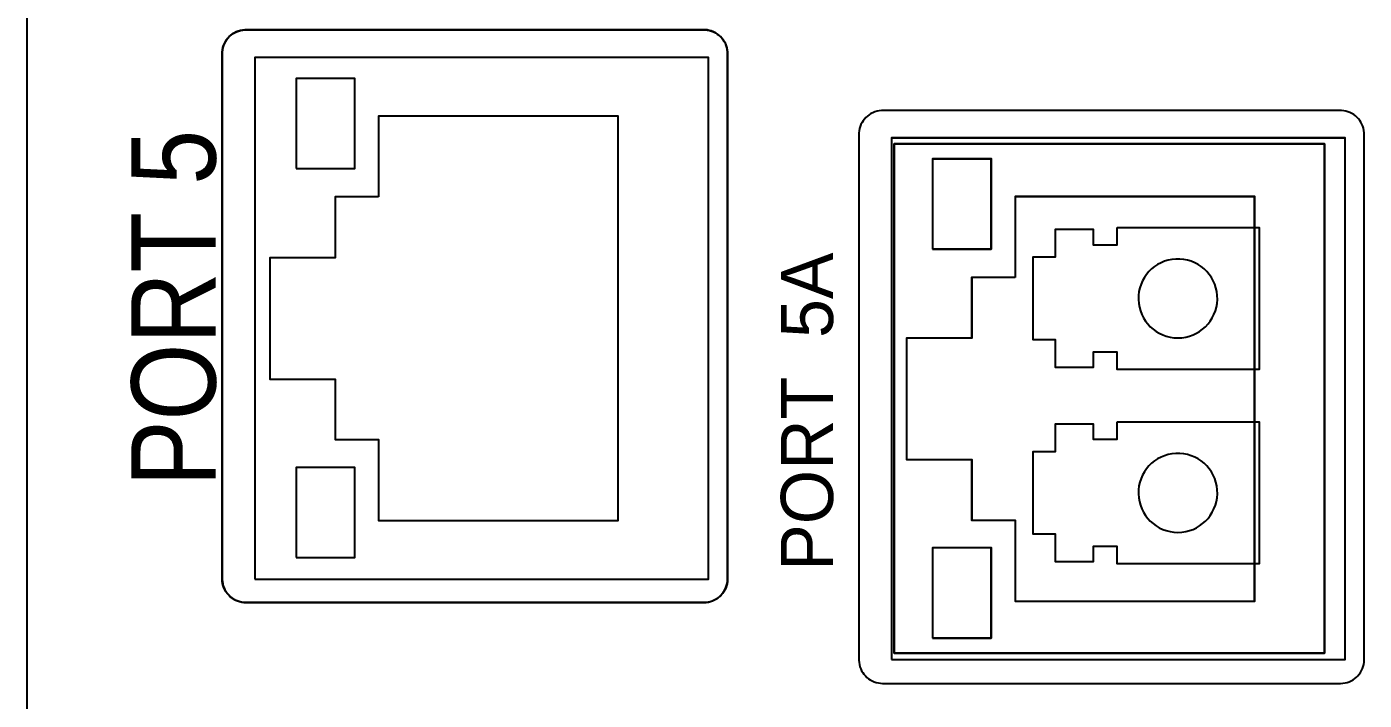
# Model space of a CAD drawing. Extents: x -11 to 35.7, y -8.8 to 26.3.
# Drawn here: x 19.577 to 21.27, y 6.357 to 7.21 of the extents above; entities that cross this region are included whole.
import ezdxf

# ---------------------------------------------------------------- set-up
doc = ezdxf.new("R2010")
doc.units = 0
doc.header["$MEASUREMENT"] = 0
for name, color, linetype in [('3_01___1__10-100BASE_T__A', 7, 'CONTINUOUS'), ('3_02___1__10-100BASE_T__EI', 7, 'CONTINUOUS'), ('3_03___1__100BASE_FX_MM_LC', 7, 'CONTINUOUS'), ('3_04___1__100BASE_FX_MM_LC', 7, 'CONTINUOUS'), ('3_05___2__10-100BASE_T__EI', 7, 'CONTINUOUS'), ('3_06___2__100BASE_FX_MM_LC', 7, 'CONTINUOUS'), ('3_07___1__10-100BASE_T___1', 7, 'CONTINUOUS'), ('3_08___1__10-100BASE_T___1', 7, 'CONTINUOUS'), ('3_09___2__10-100BASE_T___1', 7, 'CONTINUOUS'), ('3_10___2__100BASE_FX_MM_LC', 7, 'CONTINUOUS'), ('5_00_DWG', 7, 'CONTINUOUS')]:
    doc.layers.add(name, color=color, linetype=linetype)

msp = doc.modelspace()

# ---------------------------------------------------------------- linework, layer by layer
at = {"layer": '3_01___1__10-100BASE_T__A'}
for points in [[(19.866, 6.5106), (20.4401, 6.5106), (20.4401, 7.1707), (19.866, 7.1707), (19.866, 6.5106)], [(19.918, 7.0302), (19.9924, 7.0302), (19.9924, 7.1442), (19.918, 7.1442), (19.918, 7.0302)], [(20.0226, 6.9942), (19.9675, 6.9942), (19.9675, 6.9174), (19.8849, 6.9174), (19.8849, 6.7638), (19.9675, 6.7638), (19.9675, 6.6871), (20.0226, 6.6871), (20.0226, 6.5847), (20.3258, 6.5847), (20.3258, 7.0965), (20.0226, 7.0965), (20.0226, 6.9942)], [(19.918, 6.538), (19.9924, 6.538), (19.9924, 6.6519), (19.918, 6.6519), (19.918, 6.538)]]:
    msp.add_lwpolyline(points, dxfattribs=at)
msp.add_lwpolyline([(21.2403, 6.3787), (21.2431, 6.3789), (21.2459, 6.3793), (21.2486, 6.3799), (21.2512, 6.3808), (21.2537, 6.3819), (21.2561, 6.3832), (21.2583, 6.3848), (21.2604, 6.3865), (21.2623, 6.3884), (21.264, 6.3904), (21.2656, 6.3926), (21.2669, 6.395), (21.2681, 6.3975), (21.269, 6.4), (21.2696, 6.4027), (21.2701, 6.4055), (21.2702, 6.4084), (21.2703, 6.4138), (21.2703, 6.4309), (21.2703, 6.4587), (21.2703, 6.4954), (21.2703, 6.5397), (21.2703, 6.5898), (21.2703, 6.6441), (21.2703, 6.7012), (21.2703, 6.7593), (21.2703, 6.8169), (21.2703, 6.8725), (21.2703, 6.9244), (21.2703, 6.971), (21.2703, 7.0107), (21.2703, 7.0421), (21.2703, 7.0634), (21.2703, 7.0731), (21.2702, 7.0756), (21.2698, 7.0785), (21.2693, 7.0812), (21.2684, 7.0838), (21.2674, 7.0863), (21.2661, 7.0887), (21.2646, 7.091), (21.263, 7.0931), (21.2611, 7.095), (21.2591, 7.0968), (21.2569, 7.0984), (21.2546, 7.0998), (21.2522, 7.101), (21.2496, 7.102), (21.247, 7.1027), (21.2442, 7.1032), (21.2414, 7.1035), (21.238, 7.1035), (21.2256, 7.1035), (21.2036, 7.1035), (21.1733, 7.1035), (21.1363, 7.1035), (21.0937, 7.1035), (21.0471, 7.1035), (20.9978, 7.1035), (20.9472, 7.1035), (20.8967, 7.1035), (20.8477, 7.1035), (20.8015, 7.1035), (20.7596, 7.1035), (20.7232, 7.1035), (20.694, 7.1035), (20.6731, 7.1035), (20.6619, 7.1035), (20.6591, 7.1035), (20.6562, 7.1032), (20.6535, 7.1027), (20.6508, 7.1019), (20.6483, 7.1009), (20.6458, 7.0997), (20.6435, 7.0982), (20.6414, 7.0966), (20.6394, 7.0948), (20.6376, 7.0928), (20.6359, 7.0907), (20.6345, 7.0884), (20.6332, 7.086), (20.6322, 7.0835), (20.6314, 7.0808), (20.6308, 7.0781), (20.6305, 7.0753), (20.6305, 7.0725), (20.6305, 7.0613), (20.6305, 7.0387), (20.6305, 7.0062), (20.6305, 6.9655), (20.6305, 6.9181), (20.6305, 6.8657), (20.6305, 6.8098), (20.6305, 6.752), (20.6305, 6.6939), (20.6305, 6.6372), (20.6305, 6.5832), (20.6305, 6.5338), (20.6305, 6.4904), (20.6305, 6.4547), (20.6305, 6.4282), (20.6305, 6.4125), (20.6305, 6.408), (20.6307, 6.4052), (20.6312, 6.4024), (20.6319, 6.3997), (20.6328, 6.3971), (20.634, 6.3947), (20.6354, 6.3924), (20.6369, 6.3902), (20.6387, 6.3881), (20.6406, 6.3863), (20.6427, 6.3846), (20.645, 6.3831), (20.6473, 6.3818), (20.6498, 6.3807), (20.6525, 6.3798), (20.6552, 6.3792), (20.658, 6.3788), (20.6606, 6.3787), (20.6677, 6.3787), (20.6851, 6.3787), (20.7114, 6.3787), (20.7452, 6.3787), (20.7852, 6.3787), (20.8299, 6.3787), (20.8781, 6.3787), (20.9282, 6.3787), (20.9789, 6.3787), (21.0289, 6.3787), (21.0766, 6.3787), (21.1209, 6.3787), (21.1602, 6.3787), (21.1931, 6.3787), (21.2184, 6.3787), (21.2346, 6.3787)], close=True, dxfattribs=at)
at = {"layer": '3_02___1__10-100BASE_T__EI'}
for points in [[(19.866, 6.5106), (20.4401, 6.5106), (20.4401, 7.1707), (19.866, 7.1707), (19.866, 6.5106)], [(19.918, 7.0302), (19.9924, 7.0302), (19.9924, 7.1442), (19.918, 7.1442), (19.918, 7.0302)], [(20.0226, 6.9942), (19.9675, 6.9942), (19.9675, 6.9174), (19.8849, 6.9174), (19.8849, 6.7638), (19.9675, 6.7638), (19.9675, 6.6871), (20.0226, 6.6871), (20.0226, 6.5847), (20.3258, 6.5847), (20.3258, 7.0965), (20.0226, 7.0965), (20.0226, 6.9942)], [(19.918, 6.538), (19.9924, 6.538), (19.9924, 6.6519), (19.918, 6.6519), (19.918, 6.538)]]:
    msp.add_lwpolyline(points, dxfattribs=at)
msp.add_lwpolyline([(21.2403, 6.3787), (21.2431, 6.3789), (21.2459, 6.3793), (21.2486, 6.3799), (21.2512, 6.3808), (21.2537, 6.3819), (21.2561, 6.3832), (21.2583, 6.3848), (21.2604, 6.3865), (21.2623, 6.3884), (21.264, 6.3904), (21.2656, 6.3926), (21.2669, 6.395), (21.2681, 6.3975), (21.269, 6.4), (21.2696, 6.4027), (21.2701, 6.4055), (21.2702, 6.4084), (21.2703, 6.4138), (21.2703, 6.4309), (21.2703, 6.4587), (21.2703, 6.4954), (21.2703, 6.5397), (21.2703, 6.5898), (21.2703, 6.6441), (21.2703, 6.7012), (21.2703, 6.7593), (21.2703, 6.8169), (21.2703, 6.8725), (21.2703, 6.9244), (21.2703, 6.971), (21.2703, 7.0107), (21.2703, 7.0421), (21.2703, 7.0634), (21.2703, 7.0731), (21.2702, 7.0756), (21.2698, 7.0785), (21.2693, 7.0812), (21.2684, 7.0838), (21.2674, 7.0863), (21.2661, 7.0887), (21.2646, 7.091), (21.263, 7.0931), (21.2611, 7.095), (21.2591, 7.0968), (21.2569, 7.0984), (21.2546, 7.0998), (21.2522, 7.101), (21.2496, 7.102), (21.247, 7.1027), (21.2442, 7.1032), (21.2414, 7.1035), (21.238, 7.1035), (21.2256, 7.1035), (21.2036, 7.1035), (21.1733, 7.1035), (21.1363, 7.1035), (21.0937, 7.1035), (21.0471, 7.1035), (20.9978, 7.1035), (20.9472, 7.1035), (20.8967, 7.1035), (20.8477, 7.1035), (20.8015, 7.1035), (20.7596, 7.1035), (20.7232, 7.1035), (20.694, 7.1035), (20.6731, 7.1035), (20.6619, 7.1035), (20.6591, 7.1035), (20.6562, 7.1032), (20.6535, 7.1027), (20.6508, 7.1019), (20.6483, 7.1009), (20.6458, 7.0997), (20.6435, 7.0982), (20.6414, 7.0966), (20.6394, 7.0948), (20.6376, 7.0928), (20.6359, 7.0907), (20.6345, 7.0884), (20.6332, 7.086), (20.6322, 7.0835), (20.6314, 7.0808), (20.6308, 7.0781), (20.6305, 7.0753), (20.6305, 7.0725), (20.6305, 7.0613), (20.6305, 7.0387), (20.6305, 7.0062), (20.6305, 6.9655), (20.6305, 6.9181), (20.6305, 6.8657), (20.6305, 6.8098), (20.6305, 6.752), (20.6305, 6.6939), (20.6305, 6.6372), (20.6305, 6.5832), (20.6305, 6.5338), (20.6305, 6.4904), (20.6305, 6.4547), (20.6305, 6.4282), (20.6305, 6.4125), (20.6305, 6.408), (20.6307, 6.4052), (20.6312, 6.4024), (20.6319, 6.3997), (20.6328, 6.3971), (20.634, 6.3947), (20.6354, 6.3924), (20.6369, 6.3902), (20.6387, 6.3881), (20.6406, 6.3863), (20.6427, 6.3846), (20.645, 6.3831), (20.6473, 6.3818), (20.6498, 6.3807), (20.6525, 6.3798), (20.6552, 6.3792), (20.658, 6.3788), (20.6606, 6.3787), (20.6677, 6.3787), (20.6851, 6.3787), (20.7114, 6.3787), (20.7452, 6.3787), (20.7852, 6.3787), (20.8299, 6.3787), (20.8781, 6.3787), (20.9282, 6.3787), (20.9789, 6.3787), (21.0289, 6.3787), (21.0766, 6.3787), (21.1209, 6.3787), (21.1602, 6.3787), (21.1931, 6.3787), (21.2184, 6.3787), (21.2346, 6.3787)], close=True, dxfattribs=at)
at = {"layer": '3_03___1__100BASE_FX_MM_LC'}
for points in [[(20.4344, 6.4811), (20.4372, 6.4812), (20.44, 6.4816), (20.4427, 6.4822), (20.4453, 6.4831), (20.4478, 6.4842), (20.4502, 6.4856), (20.4524, 6.4871), (20.4545, 6.4888), (20.4564, 6.4907), (20.4581, 6.4928), (20.4597, 6.495), (20.461, 6.4973), (20.4622, 6.4998), (20.4631, 6.5024), (20.4638, 6.5051), (20.4642, 6.5078), (20.4644, 6.5107), (20.4644, 6.5161), (20.4644, 6.5332), (20.4644, 6.561), (20.4644, 6.5978), (20.4644, 6.642), (20.4644, 6.6921), (20.4644, 6.7465), (20.4644, 6.8035), (20.4644, 6.8616), (20.4644, 6.9193), (20.4644, 6.9748), (20.4644, 7.0267), (20.4644, 7.0733), (20.4644, 7.1131), (20.4644, 7.1444), (20.4644, 7.1657), (20.4644, 7.1754), (20.4643, 7.178), (20.464, 7.1808), (20.4634, 7.1835), (20.4625, 7.1861), (20.4615, 7.1887), (20.4602, 7.1911), (20.4587, 7.1933), (20.4571, 7.1954), (20.4552, 7.1974), (20.4532, 7.1992), (20.4511, 7.2008), (20.4487, 7.2022), (20.4463, 7.2034), (20.4437, 7.2043), (20.4411, 7.2051), (20.4383, 7.2056), (20.4355, 7.2058), (20.4321, 7.2058), (20.4197, 7.2058), (20.3977, 7.2058), (20.3674, 7.2058), (20.3303, 7.2058), (20.2878, 7.2058), (20.2412, 7.2058), (20.1919, 7.2058), (20.1413, 7.2058), (20.0908, 7.2058), (20.0418, 7.2058), (19.9956, 7.2058), (19.9537, 7.2058), (19.9174, 7.2058), (19.8881, 7.2058), (19.8672, 7.2058), (19.8561, 7.2058), (19.8532, 7.2058), (19.8503, 7.2055), (19.8476, 7.205), (19.8449, 7.2042), (19.8424, 7.2032), (19.84, 7.202), (19.8377, 7.2006), (19.8355, 7.1989), (19.8335, 7.1971), (19.8317, 7.1952), (19.83, 7.193), (19.8286, 7.1908), (19.8273, 7.1883), (19.8263, 7.1858), (19.8255, 7.1832), (19.825, 7.1804), (19.8247, 7.1776), (19.8246, 7.1749), (19.8246, 7.1636), (19.8246, 7.141), (19.8246, 7.1085), (19.8246, 7.0678), (19.8246, 7.0205), (19.8246, 6.968), (19.8246, 6.9121), (19.8246, 6.8544), (19.8246, 6.7963), (19.8246, 6.7395), (19.8246, 6.6856), (19.8246, 6.6361), (19.8246, 6.5927), (19.8246, 6.557), (19.8246, 6.5305), (19.8246, 6.5148), (19.8246, 6.5103), (19.8248, 6.5075), (19.8253, 6.5047), (19.826, 6.502), (19.8269, 6.4995), (19.8281, 6.497), (19.8295, 6.4947), (19.8311, 6.4925), (19.8328, 6.4905), (19.8347, 6.4886), (19.8368, 6.4869), (19.8391, 6.4854), (19.8415, 6.4841), (19.844, 6.483), (19.8466, 6.4822), (19.8493, 6.4815), (19.8521, 6.4812), (19.8547, 6.4811), (19.8618, 6.4811), (19.8792, 6.4811), (19.9055, 6.4811), (19.9393, 6.4811), (19.9793, 6.4811), (20.0241, 6.4811), (20.0722, 6.4811), (20.1223, 6.4811), (20.173, 6.4811), (20.223, 6.4811), (20.2707, 6.4811), (20.315, 6.4811), (20.3543, 6.4811), (20.3872, 6.4811), (20.4125, 6.4811), (20.4287, 6.4811)], [(21.0343, 6.8158), (21.0394, 6.816), (21.0442, 6.8168), (21.049, 6.818), (21.0535, 6.8196), (21.0578, 6.8217), (21.0619, 6.8241), (21.0657, 6.8269), (21.0693, 6.83), (21.0725, 6.8335), (21.0754, 6.8372), (21.0779, 6.8412), (21.08, 6.8455), (21.0818, 6.85), (21.0831, 6.8547), (21.0839, 6.8595), (21.0843, 6.8645), (21.0842, 6.8696), (21.0836, 6.8745), (21.0825, 6.8793), (21.081, 6.8839), (21.079, 6.8882), (21.0767, 6.8924), (21.074, 6.8963), (21.0709, 6.8999), (21.0675, 6.9032), (21.0638, 6.9061), (21.0599, 6.9088), (21.0557, 6.911), (21.0513, 6.9129), (21.0466, 6.9143), (21.0418, 6.9152), (21.0369, 6.9157), (21.0318, 6.9157), (21.0268, 6.9152), (21.022, 6.9143), (21.0174, 6.9129), (21.013, 6.911), (21.0087, 6.9088), (21.0048, 6.9061), (21.0011, 6.9032), (20.9977, 6.8999), (20.9947, 6.8963), (20.992, 6.8924), (20.9896, 6.8882), (20.9877, 6.8839), (20.9861, 6.8793), (20.9851, 6.8745), (20.9844, 6.8696), (20.9843, 6.8645), (20.9847, 6.8595), (20.9856, 6.8547), (20.9869, 6.85), (20.9886, 6.8455), (20.9907, 6.8412), (20.9933, 6.8372), (20.9962, 6.8335), (20.9994, 6.83), (21.0029, 6.8269), (21.0067, 6.8241), (21.0108, 6.8217), (21.0151, 6.8196), (21.0197, 6.818), (21.0244, 6.8168), (21.0293, 6.816)], [(21.0343, 6.5698), (21.0394, 6.57), (21.0442, 6.5708), (21.049, 6.572), (21.0535, 6.5736), (21.0578, 6.5757), (21.0619, 6.5781), (21.0657, 6.5809), (21.0693, 6.584), (21.0725, 6.5875), (21.0754, 6.5912), (21.0779, 6.5952), (21.08, 6.5995), (21.0818, 6.604), (21.0831, 6.6087), (21.0839, 6.6135), (21.0843, 6.6185), (21.0842, 6.6236), (21.0836, 6.6285), (21.0825, 6.6333), (21.081, 6.6379), (21.079, 6.6422), (21.0767, 6.6464), (21.074, 6.6503), (21.0709, 6.6539), (21.0675, 6.6572), (21.0638, 6.6601), (21.0599, 6.6628), (21.0557, 6.665), (21.0513, 6.6668), (21.0466, 6.6683), (21.0418, 6.6692), (21.0369, 6.6697), (21.0318, 6.6697), (21.0268, 6.6692), (21.022, 6.6683), (21.0174, 6.6668), (21.013, 6.665), (21.0087, 6.6628), (21.0048, 6.6601), (21.0011, 6.6572), (20.9977, 6.6539), (20.9947, 6.6503), (20.992, 6.6464), (20.9896, 6.6422), (20.9877, 6.6379), (20.9861, 6.6333), (20.9851, 6.6285), (20.9844, 6.6236), (20.9843, 6.6185), (20.9847, 6.6135), (20.9856, 6.6087), (20.9869, 6.604), (20.9886, 6.5995), (20.9907, 6.5952), (20.9933, 6.5912), (20.9962, 6.5875), (20.9994, 6.584), (21.0029, 6.5809), (21.0067, 6.5781), (21.0108, 6.5757), (21.0151, 6.5736), (21.0197, 6.572), (21.0244, 6.5708), (21.0293, 6.57)]]:
    msp.add_lwpolyline(points, close=True, dxfattribs=at)
for points in [[(21.2199, 7.0616), (21.2199, 6.4168), (20.6751, 6.4168), (20.6751, 7.0616), (21.2199, 7.0616)], [(20.9573, 6.9558), (21.1373, 6.9558), (21.1373, 6.7758), (20.9573, 6.7758), (20.9573, 6.7978), (20.9273, 6.7978), (20.9273, 6.7783), (20.8793, 6.7783), (20.8793, 6.8133), (20.8513, 6.8133), (20.8513, 6.9183), (20.8793, 6.9183), (20.8793, 6.9533), (20.9273, 6.9533), (20.9273, 6.9338), (20.9573, 6.9338), (20.9573, 6.9558)], [(20.9573, 6.7098), (21.1373, 6.7098), (21.1373, 6.5298), (20.9573, 6.5298), (20.9573, 6.5518), (20.9273, 6.5518), (20.9273, 6.5323), (20.8793, 6.5323), (20.8793, 6.5673), (20.8513, 6.5673), (20.8513, 6.6723), (20.8793, 6.6723), (20.8793, 6.7073), (20.9273, 6.7073), (20.9273, 6.6878), (20.9573, 6.6878), (20.9573, 6.7098)]]:
    msp.add_lwpolyline(points, dxfattribs=at)
at = {"layer": '3_04___1__100BASE_FX_MM_LC'}
for points in [[(20.4344, 6.4811), (20.4372, 6.4812), (20.44, 6.4816), (20.4427, 6.4822), (20.4453, 6.4831), (20.4478, 6.4842), (20.4502, 6.4856), (20.4524, 6.4871), (20.4545, 6.4888), (20.4564, 6.4907), (20.4581, 6.4928), (20.4597, 6.495), (20.461, 6.4973), (20.4622, 6.4998), (20.4631, 6.5024), (20.4638, 6.5051), (20.4642, 6.5078), (20.4644, 6.5107), (20.4644, 6.5161), (20.4644, 6.5332), (20.4644, 6.561), (20.4644, 6.5978), (20.4644, 6.642), (20.4644, 6.6921), (20.4644, 6.7465), (20.4644, 6.8035), (20.4644, 6.8616), (20.4644, 6.9193), (20.4644, 6.9748), (20.4644, 7.0267), (20.4644, 7.0733), (20.4644, 7.1131), (20.4644, 7.1444), (20.4644, 7.1657), (20.4644, 7.1754), (20.4643, 7.178), (20.464, 7.1808), (20.4634, 7.1835), (20.4625, 7.1861), (20.4615, 7.1887), (20.4602, 7.1911), (20.4587, 7.1933), (20.4571, 7.1954), (20.4552, 7.1974), (20.4532, 7.1992), (20.4511, 7.2008), (20.4487, 7.2022), (20.4463, 7.2034), (20.4437, 7.2043), (20.4411, 7.2051), (20.4383, 7.2056), (20.4355, 7.2058), (20.4321, 7.2058), (20.4197, 7.2058), (20.3977, 7.2058), (20.3674, 7.2058), (20.3303, 7.2058), (20.2878, 7.2058), (20.2412, 7.2058), (20.1919, 7.2058), (20.1413, 7.2058), (20.0908, 7.2058), (20.0418, 7.2058), (19.9956, 7.2058), (19.9537, 7.2058), (19.9174, 7.2058), (19.8881, 7.2058), (19.8672, 7.2058), (19.8561, 7.2058), (19.8532, 7.2058), (19.8503, 7.2055), (19.8476, 7.205), (19.8449, 7.2042), (19.8424, 7.2032), (19.84, 7.202), (19.8377, 7.2006), (19.8355, 7.1989), (19.8335, 7.1971), (19.8317, 7.1952), (19.83, 7.193), (19.8286, 7.1908), (19.8273, 7.1883), (19.8263, 7.1858), (19.8255, 7.1832), (19.825, 7.1804), (19.8247, 7.1776), (19.8246, 7.1749), (19.8246, 7.1636), (19.8246, 7.141), (19.8246, 7.1085), (19.8246, 7.0678), (19.8246, 7.0205), (19.8246, 6.968), (19.8246, 6.9121), (19.8246, 6.8544), (19.8246, 6.7963), (19.8246, 6.7395), (19.8246, 6.6856), (19.8246, 6.6361), (19.8246, 6.5927), (19.8246, 6.557), (19.8246, 6.5305), (19.8246, 6.5148), (19.8246, 6.5103), (19.8248, 6.5075), (19.8253, 6.5047), (19.826, 6.502), (19.8269, 6.4995), (19.8281, 6.497), (19.8295, 6.4947), (19.8311, 6.4925), (19.8328, 6.4905), (19.8347, 6.4886), (19.8368, 6.4869), (19.8391, 6.4854), (19.8415, 6.4841), (19.844, 6.483), (19.8466, 6.4822), (19.8493, 6.4815), (19.8521, 6.4812), (19.8547, 6.4811), (19.8618, 6.4811), (19.8792, 6.4811), (19.9055, 6.4811), (19.9393, 6.4811), (19.9793, 6.4811), (20.0241, 6.4811), (20.0722, 6.4811), (20.1223, 6.4811), (20.173, 6.4811), (20.223, 6.4811), (20.2707, 6.4811), (20.315, 6.4811), (20.3543, 6.4811), (20.3872, 6.4811), (20.4125, 6.4811), (20.4287, 6.4811)], [(21.0343, 6.8158), (21.0394, 6.816), (21.0442, 6.8168), (21.049, 6.818), (21.0535, 6.8196), (21.0578, 6.8217), (21.0619, 6.8241), (21.0657, 6.8269), (21.0693, 6.83), (21.0725, 6.8335), (21.0754, 6.8372), (21.0779, 6.8412), (21.08, 6.8455), (21.0818, 6.85), (21.0831, 6.8547), (21.0839, 6.8595), (21.0843, 6.8645), (21.0842, 6.8696), (21.0836, 6.8745), (21.0825, 6.8793), (21.081, 6.8839), (21.079, 6.8882), (21.0767, 6.8924), (21.074, 6.8963), (21.0709, 6.8999), (21.0675, 6.9032), (21.0638, 6.9061), (21.0599, 6.9088), (21.0557, 6.911), (21.0513, 6.9129), (21.0466, 6.9143), (21.0418, 6.9152), (21.0369, 6.9157), (21.0318, 6.9157), (21.0268, 6.9152), (21.022, 6.9143), (21.0174, 6.9129), (21.013, 6.911), (21.0087, 6.9088), (21.0048, 6.9061), (21.0011, 6.9032), (20.9977, 6.8999), (20.9947, 6.8963), (20.992, 6.8924), (20.9896, 6.8882), (20.9877, 6.8839), (20.9861, 6.8793), (20.9851, 6.8745), (20.9844, 6.8696), (20.9843, 6.8645), (20.9847, 6.8595), (20.9856, 6.8547), (20.9869, 6.85), (20.9886, 6.8455), (20.9907, 6.8412), (20.9933, 6.8372), (20.9962, 6.8335), (20.9994, 6.83), (21.0029, 6.8269), (21.0067, 6.8241), (21.0108, 6.8217), (21.0151, 6.8196), (21.0197, 6.818), (21.0244, 6.8168), (21.0293, 6.816)], [(21.0343, 6.5698), (21.0394, 6.57), (21.0442, 6.5708), (21.049, 6.572), (21.0535, 6.5736), (21.0578, 6.5757), (21.0619, 6.5781), (21.0657, 6.5809), (21.0693, 6.584), (21.0725, 6.5875), (21.0754, 6.5912), (21.0779, 6.5952), (21.08, 6.5995), (21.0818, 6.604), (21.0831, 6.6087), (21.0839, 6.6135), (21.0843, 6.6185), (21.0842, 6.6236), (21.0836, 6.6285), (21.0825, 6.6333), (21.081, 6.6379), (21.079, 6.6422), (21.0767, 6.6464), (21.074, 6.6503), (21.0709, 6.6539), (21.0675, 6.6572), (21.0638, 6.6601), (21.0599, 6.6628), (21.0557, 6.665), (21.0513, 6.6668), (21.0466, 6.6683), (21.0418, 6.6692), (21.0369, 6.6697), (21.0318, 6.6697), (21.0268, 6.6692), (21.022, 6.6683), (21.0174, 6.6668), (21.013, 6.665), (21.0087, 6.6628), (21.0048, 6.6601), (21.0011, 6.6572), (20.9977, 6.6539), (20.9947, 6.6503), (20.992, 6.6464), (20.9896, 6.6422), (20.9877, 6.6379), (20.9861, 6.6333), (20.9851, 6.6285), (20.9844, 6.6236), (20.9843, 6.6185), (20.9847, 6.6135), (20.9856, 6.6087), (20.9869, 6.604), (20.9886, 6.5995), (20.9907, 6.5952), (20.9933, 6.5912), (20.9962, 6.5875), (20.9994, 6.584), (21.0029, 6.5809), (21.0067, 6.5781), (21.0108, 6.5757), (21.0151, 6.5736), (21.0197, 6.572), (21.0244, 6.5708), (21.0293, 6.57)]]:
    msp.add_lwpolyline(points, close=True, dxfattribs=at)
for points in [[(20.6751, 7.0616), (20.6751, 6.4168), (21.2199, 6.4168), (21.2199, 7.0616), (20.6751, 7.0616)], [(20.9573, 6.9558), (21.1373, 6.9558), (21.1373, 6.7758), (20.9573, 6.7758), (20.9573, 6.7978), (20.9273, 6.7978), (20.9273, 6.7783), (20.8793, 6.7783), (20.8793, 6.8133), (20.8513, 6.8133), (20.8513, 6.9183), (20.8793, 6.9183), (20.8793, 6.9533), (20.9273, 6.9533), (20.9273, 6.9338), (20.9573, 6.9338), (20.9573, 6.9558)], [(20.9573, 6.7098), (21.1373, 6.7098), (21.1373, 6.5298), (20.9573, 6.5298), (20.9573, 6.5518), (20.9273, 6.5518), (20.9273, 6.5323), (20.8793, 6.5323), (20.8793, 6.5673), (20.8513, 6.5673), (20.8513, 6.6723), (20.8793, 6.6723), (20.8793, 6.7073), (20.9273, 6.7073), (20.9273, 6.6878), (20.9573, 6.6878), (20.9573, 6.7098)]]:
    msp.add_lwpolyline(points, dxfattribs=at)
at = {"layer": '3_05___2__10-100BASE_T__EI'}
msp.add_lwpolyline([(20.4344, 6.4811), (20.4372, 6.4812), (20.44, 6.4816), (20.4427, 6.4822), (20.4453, 6.4831), (20.4478, 6.4842), (20.4502, 6.4856), (20.4524, 6.4871), (20.4545, 6.4888), (20.4564, 6.4907), (20.4581, 6.4928), (20.4597, 6.495), (20.461, 6.4973), (20.4622, 6.4998), (20.4631, 6.5024), (20.4638, 6.5051), (20.4642, 6.5078), (20.4644, 6.5107), (20.4644, 6.5161), (20.4644, 6.5332), (20.4644, 6.561), (20.4644, 6.5978), (20.4644, 6.642), (20.4644, 6.6921), (20.4644, 6.7465), (20.4644, 6.8035), (20.4644, 6.8616), (20.4644, 6.9193), (20.4644, 6.9748), (20.4644, 7.0267), (20.4644, 7.0733), (20.4644, 7.1131), (20.4644, 7.1444), (20.4644, 7.1657), (20.4644, 7.1754), (20.4643, 7.178), (20.464, 7.1808), (20.4634, 7.1835), (20.4625, 7.1861), (20.4615, 7.1887), (20.4602, 7.1911), (20.4587, 7.1933), (20.4571, 7.1954), (20.4552, 7.1974), (20.4532, 7.1992), (20.4511, 7.2008), (20.4487, 7.2022), (20.4463, 7.2034), (20.4437, 7.2043), (20.4411, 7.2051), (20.4383, 7.2056), (20.4355, 7.2058), (20.4321, 7.2058), (20.4197, 7.2058), (20.3977, 7.2058), (20.3674, 7.2058), (20.3303, 7.2058), (20.2878, 7.2058), (20.2412, 7.2058), (20.1919, 7.2058), (20.1413, 7.2058), (20.0908, 7.2058), (20.0418, 7.2058), (19.9956, 7.2058), (19.9537, 7.2058), (19.9174, 7.2058), (19.8881, 7.2058), (19.8672, 7.2058), (19.8561, 7.2058), (19.8532, 7.2058), (19.8503, 7.2055), (19.8476, 7.205), (19.8449, 7.2042), (19.8424, 7.2032), (19.84, 7.202), (19.8377, 7.2006), (19.8355, 7.1989), (19.8335, 7.1971), (19.8317, 7.1952), (19.83, 7.193), (19.8286, 7.1908), (19.8273, 7.1883), (19.8263, 7.1858), (19.8255, 7.1832), (19.825, 7.1804), (19.8247, 7.1776), (19.8246, 7.1749), (19.8246, 7.1636), (19.8246, 7.141), (19.8246, 7.1085), (19.8246, 7.0678), (19.8246, 7.0205), (19.8246, 6.968), (19.8246, 6.9121), (19.8246, 6.8544), (19.8246, 6.7963), (19.8246, 6.7395), (19.8246, 6.6856), (19.8246, 6.6361), (19.8246, 6.5927), (19.8246, 6.557), (19.8246, 6.5305), (19.8246, 6.5148), (19.8246, 6.5103), (19.8248, 6.5075), (19.8253, 6.5047), (19.826, 6.502), (19.8269, 6.4995), (19.8281, 6.497), (19.8295, 6.4947), (19.8311, 6.4925), (19.8328, 6.4905), (19.8347, 6.4886), (19.8368, 6.4869), (19.8391, 6.4854), (19.8415, 6.4841), (19.844, 6.483), (19.8466, 6.4822), (19.8493, 6.4815), (19.8521, 6.4812), (19.8547, 6.4811), (19.8618, 6.4811), (19.8792, 6.4811), (19.9055, 6.4811), (19.9393, 6.4811), (19.9793, 6.4811), (20.0241, 6.4811), (20.0722, 6.4811), (20.1223, 6.4811), (20.173, 6.4811), (20.223, 6.4811), (20.2707, 6.4811), (20.315, 6.4811), (20.3543, 6.4811), (20.3872, 6.4811), (20.4125, 6.4811), (20.4287, 6.4811)], close=True, dxfattribs=at)
for points in [[(20.6719, 6.4088), (21.246, 6.4088), (21.246, 7.0689), (20.6719, 7.0689), (20.6719, 6.4088)], [(20.7239, 6.9284), (20.7982, 6.9284), (20.7982, 7.0424), (20.7239, 7.0424), (20.7239, 6.9284)], [(20.8285, 6.8923), (20.7734, 6.8923), (20.7734, 6.8156), (20.6907, 6.8156), (20.6907, 6.662), (20.7734, 6.662), (20.7734, 6.5852), (20.8285, 6.5852), (20.8285, 6.4829), (21.1316, 6.4829), (21.1316, 6.9947), (20.8285, 6.9947), (20.8285, 6.8923)], [(20.7239, 6.4361), (20.7982, 6.4361), (20.7982, 6.5501), (20.7239, 6.5501), (20.7239, 6.4361)]]:
    msp.add_lwpolyline(points, dxfattribs=at)
at = {"layer": '3_06___2__100BASE_FX_MM_LC'}
for points in [[(20.4344, 6.4811), (20.4372, 6.4812), (20.44, 6.4816), (20.4427, 6.4822), (20.4453, 6.4831), (20.4478, 6.4842), (20.4502, 6.4856), (20.4524, 6.4871), (20.4545, 6.4888), (20.4564, 6.4907), (20.4581, 6.4928), (20.4597, 6.495), (20.461, 6.4973), (20.4622, 6.4998), (20.4631, 6.5024), (20.4638, 6.5051), (20.4642, 6.5078), (20.4644, 6.5107), (20.4644, 6.5161), (20.4644, 6.5332), (20.4644, 6.561), (20.4644, 6.5978), (20.4644, 6.642), (20.4644, 6.6921), (20.4644, 6.7465), (20.4644, 6.8035), (20.4644, 6.8616), (20.4644, 6.9193), (20.4644, 6.9748), (20.4644, 7.0267), (20.4644, 7.0733), (20.4644, 7.1131), (20.4644, 7.1444), (20.4644, 7.1657), (20.4644, 7.1754), (20.4643, 7.178), (20.464, 7.1808), (20.4634, 7.1835), (20.4625, 7.1861), (20.4615, 7.1887), (20.4602, 7.1911), (20.4587, 7.1933), (20.4571, 7.1954), (20.4552, 7.1974), (20.4532, 7.1992), (20.4511, 7.2008), (20.4487, 7.2022), (20.4463, 7.2034), (20.4437, 7.2043), (20.4411, 7.2051), (20.4383, 7.2056), (20.4355, 7.2058), (20.4321, 7.2058), (20.4197, 7.2058), (20.3977, 7.2058), (20.3674, 7.2058), (20.3303, 7.2058), (20.2878, 7.2058), (20.2412, 7.2058), (20.1919, 7.2058), (20.1413, 7.2058), (20.0908, 7.2058), (20.0418, 7.2058), (19.9956, 7.2058), (19.9537, 7.2058), (19.9174, 7.2058), (19.8881, 7.2058), (19.8672, 7.2058), (19.8561, 7.2058), (19.8532, 7.2058), (19.8503, 7.2055), (19.8476, 7.205), (19.8449, 7.2042), (19.8424, 7.2032), (19.84, 7.202), (19.8377, 7.2006), (19.8355, 7.1989), (19.8335, 7.1971), (19.8317, 7.1952), (19.83, 7.193), (19.8286, 7.1908), (19.8273, 7.1883), (19.8263, 7.1858), (19.8255, 7.1832), (19.825, 7.1804), (19.8247, 7.1776), (19.8246, 7.1749), (19.8246, 7.1636), (19.8246, 7.141), (19.8246, 7.1085), (19.8246, 7.0678), (19.8246, 7.0205), (19.8246, 6.968), (19.8246, 6.9121), (19.8246, 6.8544), (19.8246, 6.7963), (19.8246, 6.7395), (19.8246, 6.6856), (19.8246, 6.6361), (19.8246, 6.5927), (19.8246, 6.557), (19.8246, 6.5305), (19.8246, 6.5148), (19.8246, 6.5103), (19.8248, 6.5075), (19.8253, 6.5047), (19.826, 6.502), (19.8269, 6.4995), (19.8281, 6.497), (19.8295, 6.4947), (19.8311, 6.4925), (19.8328, 6.4905), (19.8347, 6.4886), (19.8368, 6.4869), (19.8391, 6.4854), (19.8415, 6.4841), (19.844, 6.483), (19.8466, 6.4822), (19.8493, 6.4815), (19.8521, 6.4812), (19.8547, 6.4811), (19.8618, 6.4811), (19.8792, 6.4811), (19.9055, 6.4811), (19.9393, 6.4811), (19.9793, 6.4811), (20.0241, 6.4811), (20.0722, 6.4811), (20.1223, 6.4811), (20.173, 6.4811), (20.223, 6.4811), (20.2707, 6.4811), (20.315, 6.4811), (20.3543, 6.4811), (20.3872, 6.4811), (20.4125, 6.4811), (20.4287, 6.4811)], [(21.0343, 6.8158), (21.0394, 6.816), (21.0442, 6.8168), (21.049, 6.818), (21.0535, 6.8196), (21.0578, 6.8217), (21.0619, 6.8241), (21.0657, 6.8269), (21.0693, 6.83), (21.0725, 6.8335), (21.0754, 6.8372), (21.0779, 6.8412), (21.08, 6.8455), (21.0818, 6.85), (21.0831, 6.8547), (21.0839, 6.8595), (21.0843, 6.8645), (21.0842, 6.8696), (21.0836, 6.8745), (21.0825, 6.8793), (21.081, 6.8839), (21.079, 6.8882), (21.0767, 6.8924), (21.074, 6.8963), (21.0709, 6.8999), (21.0675, 6.9032), (21.0638, 6.9061), (21.0599, 6.9088), (21.0557, 6.911), (21.0513, 6.9129), (21.0466, 6.9143), (21.0418, 6.9152), (21.0369, 6.9157), (21.0318, 6.9157), (21.0268, 6.9152), (21.022, 6.9143), (21.0174, 6.9129), (21.013, 6.911), (21.0087, 6.9088), (21.0048, 6.9061), (21.0011, 6.9032), (20.9977, 6.8999), (20.9947, 6.8963), (20.992, 6.8924), (20.9896, 6.8882), (20.9877, 6.8839), (20.9861, 6.8793), (20.9851, 6.8745), (20.9844, 6.8696), (20.9843, 6.8645), (20.9847, 6.8595), (20.9856, 6.8547), (20.9869, 6.85), (20.9886, 6.8455), (20.9907, 6.8412), (20.9933, 6.8372), (20.9962, 6.8335), (20.9994, 6.83), (21.0029, 6.8269), (21.0067, 6.8241), (21.0108, 6.8217), (21.0151, 6.8196), (21.0197, 6.818), (21.0244, 6.8168), (21.0293, 6.816)], [(21.0343, 6.5698), (21.0394, 6.57), (21.0442, 6.5708), (21.049, 6.572), (21.0535, 6.5736), (21.0578, 6.5757), (21.0619, 6.5781), (21.0657, 6.5809), (21.0693, 6.584), (21.0725, 6.5875), (21.0754, 6.5912), (21.0779, 6.5952), (21.08, 6.5995), (21.0818, 6.604), (21.0831, 6.6087), (21.0839, 6.6135), (21.0843, 6.6185), (21.0842, 6.6236), (21.0836, 6.6285), (21.0825, 6.6333), (21.081, 6.6379), (21.079, 6.6422), (21.0767, 6.6464), (21.074, 6.6503), (21.0709, 6.6539), (21.0675, 6.6572), (21.0638, 6.6601), (21.0599, 6.6628), (21.0557, 6.665), (21.0513, 6.6668), (21.0466, 6.6683), (21.0418, 6.6692), (21.0369, 6.6697), (21.0318, 6.6697), (21.0268, 6.6692), (21.022, 6.6683), (21.0174, 6.6668), (21.013, 6.665), (21.0087, 6.6628), (21.0048, 6.6601), (21.0011, 6.6572), (20.9977, 6.6539), (20.9947, 6.6503), (20.992, 6.6464), (20.9896, 6.6422), (20.9877, 6.6379), (20.9861, 6.6333), (20.9851, 6.6285), (20.9844, 6.6236), (20.9843, 6.6185), (20.9847, 6.6135), (20.9856, 6.6087), (20.9869, 6.604), (20.9886, 6.5995), (20.9907, 6.5952), (20.9933, 6.5912), (20.9962, 6.5875), (20.9994, 6.584), (21.0029, 6.5809), (21.0067, 6.5781), (21.0108, 6.5757), (21.0151, 6.5736), (21.0197, 6.572), (21.0244, 6.5708), (21.0293, 6.57)]]:
    msp.add_lwpolyline(points, close=True, dxfattribs=at)
for points in [[(20.6751, 7.0616), (20.6751, 6.4168), (21.2199, 6.4168), (21.2199, 7.0616), (20.6751, 7.0616)], [(20.9573, 6.9558), (21.1373, 6.9558), (21.1373, 6.7758), (20.9573, 6.7758), (20.9573, 6.7978), (20.9273, 6.7978), (20.9273, 6.7783), (20.8793, 6.7783), (20.8793, 6.8133), (20.8513, 6.8133), (20.8513, 6.9183), (20.8793, 6.9183), (20.8793, 6.9533), (20.9273, 6.9533), (20.9273, 6.9338), (20.9573, 6.9338), (20.9573, 6.9558)], [(20.9573, 6.7098), (21.1373, 6.7098), (21.1373, 6.5298), (20.9573, 6.5298), (20.9573, 6.5518), (20.9273, 6.5518), (20.9273, 6.5323), (20.8793, 6.5323), (20.8793, 6.5673), (20.8513, 6.5673), (20.8513, 6.6723), (20.8793, 6.6723), (20.8793, 6.7073), (20.9273, 6.7073), (20.9273, 6.6878), (20.9573, 6.6878), (20.9573, 6.7098)]]:
    msp.add_lwpolyline(points, dxfattribs=at)
at = {"layer": '3_07___1__10-100BASE_T___1'}
for points in [[(19.866, 6.5106), (20.4401, 6.5106), (20.4401, 7.1707), (19.866, 7.1707), (19.866, 6.5106)], [(19.918, 7.0302), (19.9924, 7.0302), (19.9924, 7.1442), (19.918, 7.1442), (19.918, 7.0302)], [(20.0226, 6.9942), (19.9675, 6.9942), (19.9675, 6.9174), (19.8849, 6.9174), (19.8849, 6.7638), (19.9675, 6.7638), (19.9675, 6.6871), (20.0226, 6.6871), (20.0226, 6.5847), (20.3258, 6.5847), (20.3258, 7.0965), (20.0226, 7.0965), (20.0226, 6.9942)], [(19.918, 6.538), (19.9924, 6.538), (19.9924, 6.6519), (19.918, 6.6519), (19.918, 6.538)]]:
    msp.add_lwpolyline(points, dxfattribs=at)
msp.add_lwpolyline([(21.2403, 6.3787), (21.2431, 6.3789), (21.2459, 6.3793), (21.2486, 6.3799), (21.2512, 6.3808), (21.2537, 6.3819), (21.2561, 6.3832), (21.2583, 6.3848), (21.2604, 6.3865), (21.2623, 6.3884), (21.264, 6.3904), (21.2656, 6.3926), (21.2669, 6.395), (21.2681, 6.3975), (21.269, 6.4), (21.2696, 6.4027), (21.2701, 6.4055), (21.2702, 6.4084), (21.2703, 6.4138), (21.2703, 6.4309), (21.2703, 6.4587), (21.2703, 6.4954), (21.2703, 6.5397), (21.2703, 6.5898), (21.2703, 6.6441), (21.2703, 6.7012), (21.2703, 6.7593), (21.2703, 6.8169), (21.2703, 6.8725), (21.2703, 6.9244), (21.2703, 6.971), (21.2703, 7.0107), (21.2703, 7.0421), (21.2703, 7.0634), (21.2703, 7.0731), (21.2702, 7.0756), (21.2698, 7.0785), (21.2693, 7.0812), (21.2684, 7.0838), (21.2674, 7.0863), (21.2661, 7.0887), (21.2646, 7.091), (21.263, 7.0931), (21.2611, 7.095), (21.2591, 7.0968), (21.2569, 7.0984), (21.2546, 7.0998), (21.2522, 7.101), (21.2496, 7.102), (21.247, 7.1027), (21.2442, 7.1032), (21.2414, 7.1035), (21.238, 7.1035), (21.2256, 7.1035), (21.2036, 7.1035), (21.1733, 7.1035), (21.1363, 7.1035), (21.0937, 7.1035), (21.0471, 7.1035), (20.9978, 7.1035), (20.9472, 7.1035), (20.8967, 7.1035), (20.8477, 7.1035), (20.8015, 7.1035), (20.7596, 7.1035), (20.7232, 7.1035), (20.694, 7.1035), (20.6731, 7.1035), (20.6619, 7.1035), (20.6591, 7.1035), (20.6562, 7.1032), (20.6535, 7.1027), (20.6508, 7.1019), (20.6483, 7.1009), (20.6458, 7.0997), (20.6435, 7.0982), (20.6414, 7.0966), (20.6394, 7.0948), (20.6376, 7.0928), (20.6359, 7.0907), (20.6345, 7.0884), (20.6332, 7.086), (20.6322, 7.0835), (20.6314, 7.0808), (20.6308, 7.0781), (20.6305, 7.0753), (20.6305, 7.0725), (20.6305, 7.0613), (20.6305, 7.0387), (20.6305, 7.0062), (20.6305, 6.9655), (20.6305, 6.9181), (20.6305, 6.8657), (20.6305, 6.8098), (20.6305, 6.752), (20.6305, 6.6939), (20.6305, 6.6372), (20.6305, 6.5832), (20.6305, 6.5338), (20.6305, 6.4904), (20.6305, 6.4547), (20.6305, 6.4282), (20.6305, 6.4125), (20.6305, 6.408), (20.6307, 6.4052), (20.6312, 6.4024), (20.6319, 6.3997), (20.6328, 6.3971), (20.634, 6.3947), (20.6354, 6.3924), (20.6369, 6.3902), (20.6387, 6.3881), (20.6406, 6.3863), (20.6427, 6.3846), (20.645, 6.3831), (20.6473, 6.3818), (20.6498, 6.3807), (20.6525, 6.3798), (20.6552, 6.3792), (20.658, 6.3788), (20.6606, 6.3787), (20.6677, 6.3787), (20.6851, 6.3787), (20.7114, 6.3787), (20.7452, 6.3787), (20.7852, 6.3787), (20.8299, 6.3787), (20.8781, 6.3787), (20.9282, 6.3787), (20.9789, 6.3787), (21.0289, 6.3787), (21.0766, 6.3787), (21.1209, 6.3787), (21.1602, 6.3787), (21.1931, 6.3787), (21.2184, 6.3787), (21.2346, 6.3787)], close=True, dxfattribs=at)
at = {"layer": '3_08___1__10-100BASE_T___1'}
msp.add_lwpolyline([(19.8545, 6.4809), (19.8516, 6.4811), (19.8488, 6.4814), (19.8461, 6.4821), (19.8435, 6.483), (19.841, 6.4841), (19.8387, 6.4854), (19.8365, 6.4869), (19.8344, 6.4887), (19.8325, 6.4906), (19.8307, 6.4926), (19.8292, 6.4948), (19.8278, 6.4972), (19.8267, 6.4996), (19.8258, 6.5022), (19.8251, 6.5049), (19.8247, 6.5077), (19.8245, 6.5106), (19.8245, 6.5159), (19.8245, 6.5331), (19.8245, 6.5608), (19.8245, 6.5976), (19.8245, 6.6419), (19.8245, 6.6919), (19.8245, 6.7463), (19.8245, 6.8033), (19.8245, 6.8615), (19.8245, 6.9191), (19.8245, 6.9747), (19.8245, 7.0265), (19.8245, 7.0732), (19.8245, 7.1129), (19.8245, 7.1442), (19.8245, 7.1656), (19.8245, 7.1752), (19.8246, 7.1778), (19.8249, 7.1806), (19.8255, 7.1834), (19.8263, 7.186), (19.8274, 7.1885), (19.8287, 7.1909), (19.8301, 7.1932), (19.8318, 7.1953), (19.8336, 7.1972), (19.8357, 7.199), (19.8378, 7.2006), (19.8401, 7.202), (19.8426, 7.2032), (19.8452, 7.2042), (19.8478, 7.2049), (19.8506, 7.2054), (19.8534, 7.2056), (19.8568, 7.2057), (19.8692, 7.2057), (19.8912, 7.2057), (19.9214, 7.2057), (19.9585, 7.2057), (20.0011, 7.2057), (20.0477, 7.2057), (20.097, 7.2057), (20.1476, 7.2057), (20.1981, 7.2057), (20.2471, 7.2057), (20.2933, 7.2057), (20.3352, 7.2057), (20.3715, 7.2057), (20.4008, 7.2057), (20.4217, 7.2057), (20.4328, 7.2057), (20.4357, 7.2056), (20.4385, 7.2054), (20.4413, 7.2048), (20.4439, 7.2041), (20.4465, 7.2031), (20.4489, 7.2018), (20.4512, 7.2004), (20.4534, 7.1988), (20.4554, 7.197), (20.4572, 7.195), (20.4588, 7.1929), (20.4603, 7.1906), (20.4615, 7.1882), (20.4626, 7.1857), (20.4634, 7.183), (20.4639, 7.1803), (20.4642, 7.1775), (20.4643, 7.1747), (20.4643, 7.1635), (20.4643, 7.1408), (20.4643, 7.1084), (20.4643, 7.0677), (20.4643, 7.0203), (20.4643, 6.9679), (20.4643, 6.912), (20.4643, 6.8542), (20.4643, 6.7961), (20.4643, 6.7393), (20.4643, 6.6854), (20.4643, 6.636), (20.4643, 6.5926), (20.4643, 6.5568), (20.4643, 6.5303), (20.4643, 6.5146), (20.4643, 6.5102), (20.4641, 6.5073), (20.4636, 6.5046), (20.4629, 6.5019), (20.4619, 6.4993), (20.4608, 6.4969), (20.4594, 6.4945), (20.4578, 6.4923), (20.4561, 6.4903), (20.4541, 6.4884), (20.452, 6.4867), (20.4498, 6.4852), (20.4474, 6.4839), (20.4449, 6.4829), (20.4423, 6.482), (20.4396, 6.4814), (20.4368, 6.481), (20.4342, 6.4809), (20.4271, 6.4809), (20.4097, 6.4809), (20.3834, 6.4809), (20.3495, 6.4809), (20.3096, 6.4809), (20.2648, 6.4809), (20.2167, 6.4809), (20.1666, 6.4809), (20.1159, 6.4809), (20.0659, 6.4809), (20.0181, 6.4809), (19.9739, 6.4809), (19.9346, 6.4809), (19.9016, 6.4809), (19.8764, 6.4809), (19.8602, 6.4809)], close=True, dxfattribs=at)
for points in [[(20.6718, 6.4087), (21.2459, 6.4087), (21.2459, 7.0687), (20.6718, 7.0687), (20.6718, 6.4087)], [(20.7238, 6.9282), (20.7981, 6.9282), (20.7981, 7.0422), (20.7238, 7.0422), (20.7238, 6.9282)], [(20.8284, 6.8922), (20.7732, 6.8922), (20.7732, 6.8154), (20.6906, 6.8154), (20.6906, 6.6619), (20.7732, 6.6619), (20.7732, 6.5851), (20.8284, 6.5851), (20.8284, 6.4827), (21.1315, 6.4827), (21.1315, 6.9945), (20.8284, 6.9945), (20.8284, 6.8922)], [(20.7238, 6.436), (20.7981, 6.436), (20.7981, 6.55), (20.7238, 6.55), (20.7238, 6.436)]]:
    msp.add_lwpolyline(points, dxfattribs=at)
at = {"layer": '3_09___2__10-100BASE_T___1'}
msp.add_lwpolyline([(20.4344, 6.4811), (20.4372, 6.4812), (20.44, 6.4816), (20.4427, 6.4822), (20.4453, 6.4831), (20.4478, 6.4842), (20.4502, 6.4856), (20.4524, 6.4871), (20.4545, 6.4888), (20.4564, 6.4907), (20.4581, 6.4928), (20.4597, 6.495), (20.461, 6.4973), (20.4622, 6.4998), (20.4631, 6.5024), (20.4638, 6.5051), (20.4642, 6.5078), (20.4644, 6.5107), (20.4644, 6.5161), (20.4644, 6.5332), (20.4644, 6.561), (20.4644, 6.5978), (20.4644, 6.642), (20.4644, 6.6921), (20.4644, 6.7465), (20.4644, 6.8035), (20.4644, 6.8616), (20.4644, 6.9193), (20.4644, 6.9748), (20.4644, 7.0267), (20.4644, 7.0733), (20.4644, 7.1131), (20.4644, 7.1444), (20.4644, 7.1657), (20.4644, 7.1754), (20.4643, 7.178), (20.464, 7.1808), (20.4634, 7.1835), (20.4625, 7.1861), (20.4615, 7.1887), (20.4602, 7.1911), (20.4587, 7.1933), (20.4571, 7.1954), (20.4552, 7.1974), (20.4532, 7.1992), (20.4511, 7.2008), (20.4487, 7.2022), (20.4463, 7.2034), (20.4437, 7.2043), (20.4411, 7.2051), (20.4383, 7.2056), (20.4355, 7.2058), (20.4321, 7.2058), (20.4197, 7.2058), (20.3977, 7.2058), (20.3674, 7.2058), (20.3303, 7.2058), (20.2878, 7.2058), (20.2412, 7.2058), (20.1919, 7.2058), (20.1413, 7.2058), (20.0908, 7.2058), (20.0418, 7.2058), (19.9956, 7.2058), (19.9537, 7.2058), (19.9174, 7.2058), (19.8881, 7.2058), (19.8672, 7.2058), (19.8561, 7.2058), (19.8532, 7.2058), (19.8503, 7.2055), (19.8476, 7.205), (19.8449, 7.2042), (19.8424, 7.2032), (19.84, 7.202), (19.8377, 7.2006), (19.8355, 7.1989), (19.8335, 7.1971), (19.8317, 7.1952), (19.83, 7.193), (19.8286, 7.1908), (19.8273, 7.1883), (19.8263, 7.1858), (19.8255, 7.1832), (19.825, 7.1804), (19.8247, 7.1776), (19.8246, 7.1749), (19.8246, 7.1636), (19.8246, 7.141), (19.8246, 7.1085), (19.8246, 7.0678), (19.8246, 7.0205), (19.8246, 6.968), (19.8246, 6.9121), (19.8246, 6.8544), (19.8246, 6.7963), (19.8246, 6.7395), (19.8246, 6.6856), (19.8246, 6.6361), (19.8246, 6.5927), (19.8246, 6.557), (19.8246, 6.5305), (19.8246, 6.5148), (19.8246, 6.5103), (19.8248, 6.5075), (19.8253, 6.5047), (19.826, 6.502), (19.8269, 6.4995), (19.8281, 6.497), (19.8295, 6.4947), (19.8311, 6.4925), (19.8328, 6.4905), (19.8347, 6.4886), (19.8368, 6.4869), (19.8391, 6.4854), (19.8415, 6.4841), (19.844, 6.483), (19.8466, 6.4822), (19.8493, 6.4815), (19.8521, 6.4812), (19.8547, 6.4811), (19.8618, 6.4811), (19.8792, 6.4811), (19.9055, 6.4811), (19.9393, 6.4811), (19.9793, 6.4811), (20.0241, 6.4811), (20.0722, 6.4811), (20.1223, 6.4811), (20.173, 6.4811), (20.223, 6.4811), (20.2707, 6.4811), (20.315, 6.4811), (20.3543, 6.4811), (20.3872, 6.4811), (20.4125, 6.4811), (20.4287, 6.4811)], close=True, dxfattribs=at)
for points in [[(20.6719, 6.4088), (21.246, 6.4088), (21.246, 7.0689), (20.6719, 7.0689), (20.6719, 6.4088)], [(20.7239, 6.9284), (20.7982, 6.9284), (20.7982, 7.0424), (20.7239, 7.0424), (20.7239, 6.9284)], [(20.8285, 6.8923), (20.7734, 6.8923), (20.7734, 6.8156), (20.6907, 6.8156), (20.6907, 6.662), (20.7734, 6.662), (20.7734, 6.5852), (20.8285, 6.5852), (20.8285, 6.4829), (21.1316, 6.4829), (21.1316, 6.9947), (20.8285, 6.9947), (20.8285, 6.8923)], [(20.7239, 6.4361), (20.7982, 6.4361), (20.7982, 6.5501), (20.7239, 6.5501), (20.7239, 6.4361)]]:
    msp.add_lwpolyline(points, dxfattribs=at)
at = {"layer": '3_10___2__100BASE_FX_MM_LC'}
for points in [[(20.4344, 6.4811), (20.4372, 6.4812), (20.44, 6.4816), (20.4427, 6.4822), (20.4453, 6.4831), (20.4478, 6.4842), (20.4502, 6.4856), (20.4524, 6.4871), (20.4545, 6.4888), (20.4564, 6.4907), (20.4581, 6.4928), (20.4597, 6.495), (20.461, 6.4973), (20.4622, 6.4998), (20.4631, 6.5024), (20.4638, 6.5051), (20.4642, 6.5078), (20.4644, 6.5107), (20.4644, 6.5161), (20.4644, 6.5332), (20.4644, 6.561), (20.4644, 6.5978), (20.4644, 6.642), (20.4644, 6.6921), (20.4644, 6.7465), (20.4644, 6.8035), (20.4644, 6.8616), (20.4644, 6.9193), (20.4644, 6.9748), (20.4644, 7.0267), (20.4644, 7.0733), (20.4644, 7.1131), (20.4644, 7.1444), (20.4644, 7.1657), (20.4644, 7.1754), (20.4643, 7.178), (20.464, 7.1808), (20.4634, 7.1835), (20.4625, 7.1861), (20.4615, 7.1887), (20.4602, 7.1911), (20.4587, 7.1933), (20.4571, 7.1954), (20.4552, 7.1974), (20.4532, 7.1992), (20.4511, 7.2008), (20.4487, 7.2022), (20.4463, 7.2034), (20.4437, 7.2043), (20.4411, 7.2051), (20.4383, 7.2056), (20.4355, 7.2058), (20.4321, 7.2058), (20.4197, 7.2058), (20.3977, 7.2058), (20.3674, 7.2058), (20.3303, 7.2058), (20.2878, 7.2058), (20.2412, 7.2058), (20.1919, 7.2058), (20.1413, 7.2058), (20.0908, 7.2058), (20.0418, 7.2058), (19.9956, 7.2058), (19.9537, 7.2058), (19.9174, 7.2058), (19.8881, 7.2058), (19.8672, 7.2058), (19.8561, 7.2058), (19.8532, 7.2058), (19.8503, 7.2055), (19.8476, 7.205), (19.8449, 7.2042), (19.8424, 7.2032), (19.84, 7.202), (19.8377, 7.2006), (19.8355, 7.1989), (19.8335, 7.1971), (19.8317, 7.1952), (19.83, 7.193), (19.8286, 7.1908), (19.8273, 7.1883), (19.8263, 7.1858), (19.8255, 7.1832), (19.825, 7.1804), (19.8247, 7.1776), (19.8246, 7.1749), (19.8246, 7.1636), (19.8246, 7.141), (19.8246, 7.1085), (19.8246, 7.0678), (19.8246, 7.0205), (19.8246, 6.968), (19.8246, 6.9121), (19.8246, 6.8544), (19.8246, 6.7963), (19.8246, 6.7395), (19.8246, 6.6856), (19.8246, 6.6361), (19.8246, 6.5927), (19.8246, 6.557), (19.8246, 6.5305), (19.8246, 6.5148), (19.8246, 6.5103), (19.8248, 6.5075), (19.8253, 6.5047), (19.826, 6.502), (19.8269, 6.4995), (19.8281, 6.497), (19.8295, 6.4947), (19.8311, 6.4925), (19.8328, 6.4905), (19.8347, 6.4886), (19.8368, 6.4869), (19.8391, 6.4854), (19.8415, 6.4841), (19.844, 6.483), (19.8466, 6.4822), (19.8493, 6.4815), (19.8521, 6.4812), (19.8547, 6.4811), (19.8618, 6.4811), (19.8792, 6.4811), (19.9055, 6.4811), (19.9393, 6.4811), (19.9793, 6.4811), (20.0241, 6.4811), (20.0722, 6.4811), (20.1223, 6.4811), (20.173, 6.4811), (20.223, 6.4811), (20.2707, 6.4811), (20.315, 6.4811), (20.3543, 6.4811), (20.3872, 6.4811), (20.4125, 6.4811), (20.4287, 6.4811)], [(21.0343, 6.8158), (21.0394, 6.816), (21.0442, 6.8168), (21.049, 6.818), (21.0535, 6.8196), (21.0578, 6.8217), (21.0619, 6.8241), (21.0657, 6.8269), (21.0693, 6.83), (21.0725, 6.8335), (21.0754, 6.8372), (21.0779, 6.8412), (21.08, 6.8455), (21.0818, 6.85), (21.0831, 6.8547), (21.0839, 6.8595), (21.0843, 6.8645), (21.0842, 6.8696), (21.0836, 6.8745), (21.0825, 6.8793), (21.081, 6.8839), (21.079, 6.8882), (21.0767, 6.8924), (21.074, 6.8963), (21.0709, 6.8999), (21.0675, 6.9032), (21.0638, 6.9061), (21.0599, 6.9088), (21.0557, 6.911), (21.0513, 6.9129), (21.0466, 6.9143), (21.0418, 6.9152), (21.0369, 6.9157), (21.0318, 6.9157), (21.0268, 6.9152), (21.022, 6.9143), (21.0174, 6.9129), (21.013, 6.911), (21.0087, 6.9088), (21.0048, 6.9061), (21.0011, 6.9032), (20.9977, 6.8999), (20.9947, 6.8963), (20.992, 6.8924), (20.9896, 6.8882), (20.9877, 6.8839), (20.9861, 6.8793), (20.9851, 6.8745), (20.9844, 6.8696), (20.9843, 6.8645), (20.9847, 6.8595), (20.9856, 6.8547), (20.9869, 6.85), (20.9886, 6.8455), (20.9907, 6.8412), (20.9933, 6.8372), (20.9962, 6.8335), (20.9994, 6.83), (21.0029, 6.8269), (21.0067, 6.8241), (21.0108, 6.8217), (21.0151, 6.8196), (21.0197, 6.818), (21.0244, 6.8168), (21.0293, 6.816)], [(21.0343, 6.5698), (21.0394, 6.57), (21.0442, 6.5708), (21.049, 6.572), (21.0535, 6.5736), (21.0578, 6.5757), (21.0619, 6.5781), (21.0657, 6.5809), (21.0693, 6.584), (21.0725, 6.5875), (21.0754, 6.5912), (21.0779, 6.5952), (21.08, 6.5995), (21.0818, 6.604), (21.0831, 6.6087), (21.0839, 6.6135), (21.0843, 6.6185), (21.0842, 6.6236), (21.0836, 6.6285), (21.0825, 6.6333), (21.081, 6.6379), (21.079, 6.6422), (21.0767, 6.6464), (21.074, 6.6503), (21.0709, 6.6539), (21.0675, 6.6572), (21.0638, 6.6601), (21.0599, 6.6628), (21.0557, 6.665), (21.0513, 6.6668), (21.0466, 6.6683), (21.0418, 6.6692), (21.0369, 6.6697), (21.0318, 6.6697), (21.0268, 6.6692), (21.022, 6.6683), (21.0174, 6.6668), (21.013, 6.665), (21.0087, 6.6628), (21.0048, 6.6601), (21.0011, 6.6572), (20.9977, 6.6539), (20.9947, 6.6503), (20.992, 6.6464), (20.9896, 6.6422), (20.9877, 6.6379), (20.9861, 6.6333), (20.9851, 6.6285), (20.9844, 6.6236), (20.9843, 6.6185), (20.9847, 6.6135), (20.9856, 6.6087), (20.9869, 6.604), (20.9886, 6.5995), (20.9907, 6.5952), (20.9933, 6.5912), (20.9962, 6.5875), (20.9994, 6.584), (21.0029, 6.5809), (21.0067, 6.5781), (21.0108, 6.5757), (21.0151, 6.5736), (21.0197, 6.572), (21.0244, 6.5708), (21.0293, 6.57)]]:
    msp.add_lwpolyline(points, close=True, dxfattribs=at)
for points in [[(20.6751, 7.0616), (20.6751, 6.4168), (21.2199, 6.4168), (21.2199, 7.0616), (20.6751, 7.0616)], [(20.9573, 6.9558), (21.1373, 6.9558), (21.1373, 6.7758), (20.9573, 6.7758), (20.9573, 6.7978), (20.9273, 6.7978), (20.9273, 6.7783), (20.8793, 6.7783), (20.8793, 6.8133), (20.8513, 6.8133), (20.8513, 6.9183), (20.8793, 6.9183), (20.8793, 6.9533), (20.9273, 6.9533), (20.9273, 6.9338), (20.9573, 6.9338), (20.9573, 6.9558)], [(20.9573, 6.7098), (21.1373, 6.7098), (21.1373, 6.5298), (20.9573, 6.5298), (20.9573, 6.5518), (20.9273, 6.5518), (20.9273, 6.5323), (20.8793, 6.5323), (20.8793, 6.5673), (20.8513, 6.5673), (20.8513, 6.6723), (20.8793, 6.6723), (20.8793, 6.7073), (20.9273, 6.7073), (20.9273, 6.6878), (20.9573, 6.6878), (20.9573, 6.7098)]]:
    msp.add_lwpolyline(points, dxfattribs=at)
at = {"layer": '5_00_DWG'}
msp.add_lwpolyline([(19.5772, 7.2367), (19.5772, 7.1956), (19.5772, 7.1543), (19.5772, 7.0712), (19.5772, 6.9876), (19.5772, 6.9033), (19.5772, 6.8183), (19.5772, 6.7328), (19.5772, 6.6467), (19.5772, 6.5601), (19.5772, 6.4728), (19.5772, 6.3851), (19.5772, 6.2968)], dxfattribs=at)

# ---------------------------------------------------------------- texts
at = {"layer": '5_00_DWG', "attachment_point": 7, "rotation": 90}
for s, insert, char_height in [('\\fInterstate-Regular|b0|i0|c0|p34;\\W0.875;PORT 5', (19.8178, 6.6281), 0.106722), ('\\fInterstate-Regular|b0|i0|c0|p34;\\W1;PORT  5A', (20.5988, 6.5211), 0.066111)]:
    msp.add_mtext(s, dxfattribs=dict(at, insert=insert, char_height=char_height))

doc.saveas('drawing.dxf')
